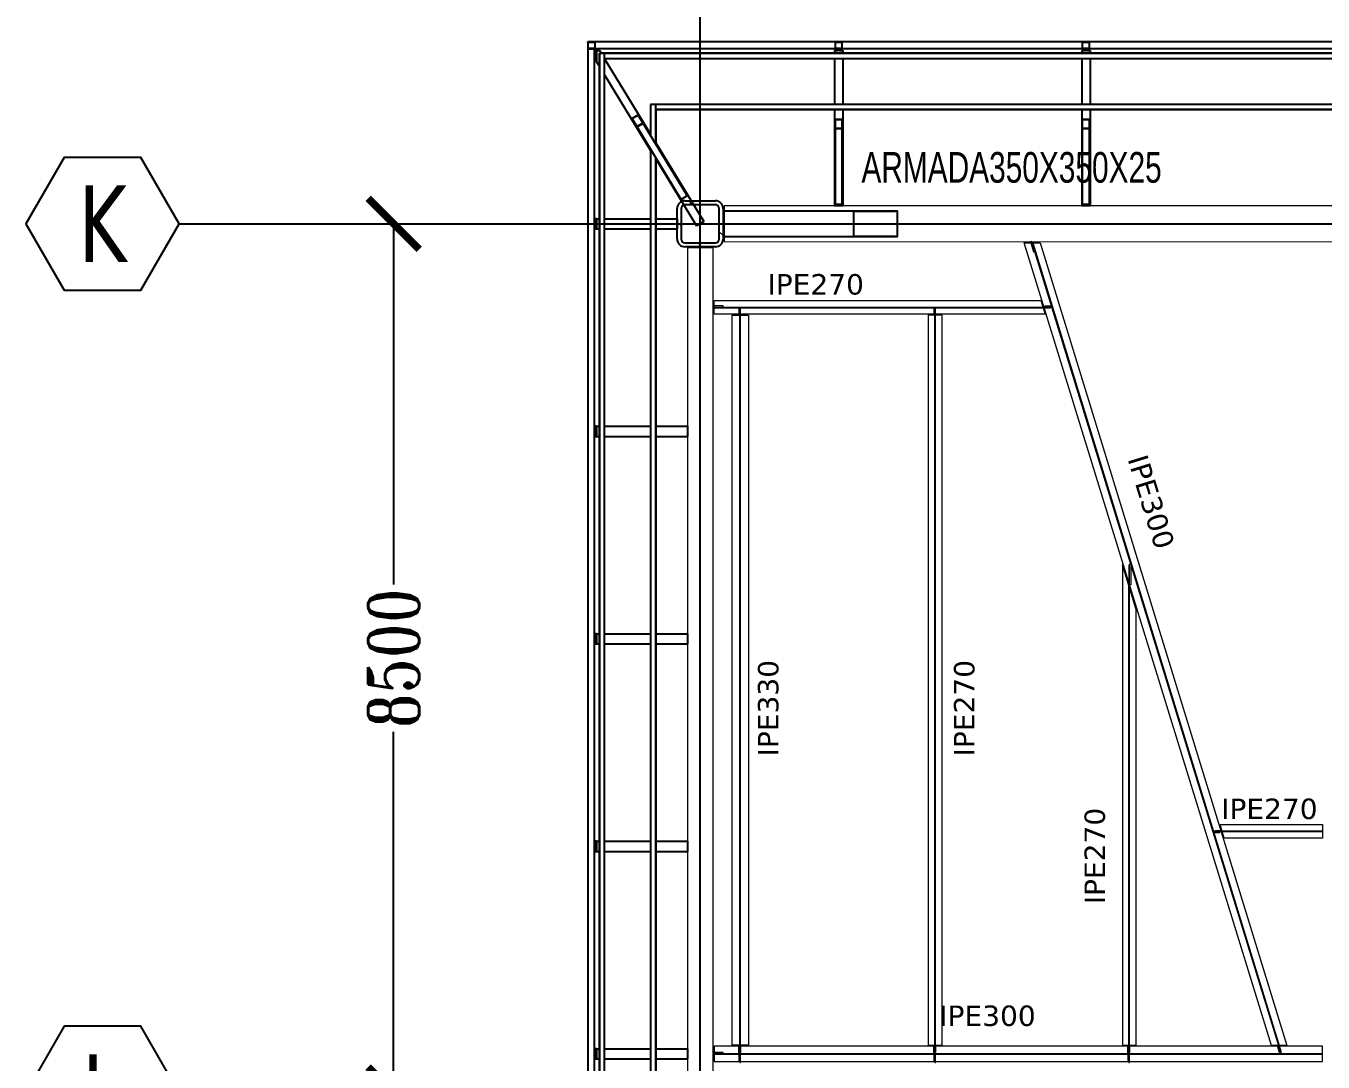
# Model space of a CAD drawing. Header units: millimetres. Extents: x -1702 to 79495, y -21906 to 33736.
# Drawn here: x -1702 to 10993, y 17300 to 27435 of the extents above; entities that cross this region are included whole.
import ezdxf
from ezdxf.enums import TextEntityAlignment as Align

# ---------------------------------------------------------------- set-up
doc = ezdxf.new("R2010")
doc.units = ezdxf.units.MM
doc.header["$LTSCALE"] = 0.9
for name, color, linetype, lineweight in [('0-1', 7, 'Continuous', 5), ('A_ALMA', 8, 'Continuous', 5), ('E_COLUMNAS-1', 254, 'Continuous', 25), ('E_COLUMNAS-2', 1, 'Continuous', 9), ('E_COLUMNAS-3', 1, 'Continuous', 35), ('E_COLUMNAS-4', 1, 'Continuous', 25), ('E_TEXTO', 3, 'Continuous', 9), ('E_VIGAS', 8, 'Continuous', 9), ('E_VIGAS-1', 5, 'Continuous', 25), ('E_VIGAS-2', 10, 'Continuous', 25), ('E_VIGAS-3', 5, 'Continuous', 25), ('HCB-VIGAS', 4, 'Continuous', 15), ('S-COLS-HDLN-1', 52, 'Continuous', 9), ('VIGAS_HCB', 4, 'Continuous', 15)]:
    doc.layers.add(name, color=color, linetype=linetype, lineweight=lineweight)
for name, color, linetype in [('COTAS', 8, 'Continuous'), ('HCB-EJES', 1, 'Continuous'), ('HCB-ROTULOS', 2, 'Continuous')]:
    doc.layers.add(name, color=color, linetype=linetype)
doc.styles.add('Arial Narrow', font='', dxfattribs={"width": 0.85, "height": 0.3})
doc.styles.add('ROMANT', font='romant.shx', dxfattribs={"width": 0.8})
doc.styles.add('VERDANA', font='verdana.ttf')
doc.styles.get('Arial Narrow').set_extended_font_data('Arial Narrow')
doc.dimstyles.new('1.125', dxfattribs={"dimscale": 0, "dimtxt": 500, "dimasz": 500, "dimexe": 4, "dimexo": 4, "dimgap": 15, "dimtad": 0, "dimdec": 0, "dimzin": 4, "dimdsep": 46, "dimtxsty": 'ROMANT', "dimblk": 'ARCHTICK', "dimcen": -10, "dimclrd": 256, "dimclrt": 3, "dimadec": 0, "dimazin": 0, "dimtfac": 1, "dimtdec": 0, "dimtix": 1, "dimtmove": 0, "dimatfit": 0, "dimldrblk": 'OBLIQUE', "dimfxl": 0.05, "dimtolj": 1, "dimtzin": 0, "dimarcsym": 0})
pattern_1 = [(45, (0, 0), (-0.3768879, 0.3768879), []), (45, (0, 0.571), (-0.3768879, 0.3768879), [])]

# ---------------------------------------------------------------- blocks, each defined once
blk = doc.blocks.new('EST_SFM_VIGA-METALICA-SECCION-C - EST_SFM_VIGA-METALICA-UPN160-1604346-_42_00m_N_E_-NIVEL-11 DOC')
at = {"layer": 'E_VIGAS-1'}
for p, q in [((-35.18, 0.012), (-35.18, 0.018)), ((-35.174, 0.018), (-35.18, 0.018)), ((-32.755, 0.018), (-35.116, 0.018)), ((-30.335, 0.018), (-32.697, 0.018)), ((30.11, 0.018), (-30.277, 0.018)), ((-35.178, -0.047), (-35.112, -0.047)), ((-35.11, -0.047), (-32.761, -0.047)), ((-32.76, -0.047), (-32.693, -0.047)), ((-32.692, -0.047), (-30.341, -0.047)), ((-30.34, -0.047), (-30.273, -0.047)), ((-30.272, -0.047), (30.104, -0.047))]:
    blk.add_line(p, q, dxfattribs=at)
blk = doc.blocks.new('EST_SFM_VIGA-METALICA-SECCION-C - EST_SFM_VIGA-METALICA-UPN160-1602621-_42_00m_N_E_-NIVEL-11 DOC')
at = {"layer": 'E_VIGAS-1'}
for p, q in [((-14.46, -0.016), (-14.46, 0.047)), ((-14.457, 0.047), (-14.46, 0.047)), ((14.466, 0.047), (-14.455, 0.047)), ((-14.46, -0.018), (14.471, -0.018))]:
    blk.add_line(p, q, dxfattribs=at)
blk = doc.blocks.new('EST_SFM_VIGA-METALICA-SECCION-C - EST_SFM_VIGA-METALICA-UPN100-1529610-_42_00m_N_E_-NIVEL-11 DOC')
at = {"layer": 'E_VIGAS-2'}
for p, q in [((-14.442, -0.018), (-14.442, 0.032)), ((14.393, 0.032), (-14.441, 0.032)), ((-14.442, -0.018), (14.393, -0.018))]:
    blk.add_line(p, q, dxfattribs=at)
blk = doc.blocks.new('EST_SFM_VIGA-METALICA-SECCION-C - EST_SFM_VIGA-METALICA-UPN100-1529678-_42_00m_N_E_-NIVEL-11 DOC')
at = {"layer": 'E_VIGAS-2'}
for p, q in [((-13.943, -0.032), (-13.943, 0.018)), ((-13.556, 0.018), (-13.943, 0.018)), ((13.374, 0.018), (-13.422, 0.018)), ((-13.942, -0.032), (-13.638, -0.032)), ((-13.504, -0.032), (13.456, -0.032))]:
    blk.add_line(p, q, dxfattribs=at)
blk = doc.blocks.new('EST_SFM_VIGA-METALICA-SECCION-C - EST_SFM_VIGA-METALICA-UPN100-1526554-_42_00m_N_E_-NIVEL-11 DOC')
at = {"layer": 'E_VIGAS-2'}
for p, q in [((-34.929, -0.032), (-34.929, 0.018)), ((34.942, 0.018), (-34.929, 0.018)), ((-34.929, -0.032), (34.942, -0.032))]:
    blk.add_line(p, q, dxfattribs=at)
blk = doc.blocks.new('EST_SFM_VIGA-METALICA-SECCION-C - EST_SFM_VIGA-METALICA-UPN100-1526616-_42_00m_N_E_-NIVEL-11 DOC')
at = {"layer": 'E_VIGAS-2'}
for p, q in [((-34.827, -0.018), (-34.827, 0.032)), ((34.044, 0.032), (-34.827, 0.032)), ((-34.827, -0.018), (34.044, -0.018))]:
    blk.add_line(p, q, dxfattribs=at)
blk = doc.blocks.new('EST_SCM_COLUMNA-METALICA-SECCION-CUADRADA - EST_SCM_COLUMNA-TUBULAR-CUADRADA_PTEØ_70x70 e_3mm-V1-_42_00m_N_E_-NIVEL-11 DOC')
at = {"layer": 'E_COLUMNAS-1'}
for p, q in [((-0.035, 0.029), (-0.035, -0.029)), ((-0.032, -0.029), (-0.032, 0.029)), ((0.029, 0.035), (-0.029, 0.035)), ((-0.029, 0.032), (0.029, 0.032)), ((0.032, 0.029), (0.032, -0.029)), ((0.035, -0.029), (0.035, 0.029)), ((0.029, -0.032), (-0.029, -0.032)), ((-0.029, -0.035), (0.029, -0.035))]:
    blk.add_line(p, q, dxfattribs=at)
for centre, radius, start, end in [((-0.029, 0.029), 0.006, 90, 180), ((-0.029, 0.029), 0.003, 90, 180), ((0.029, 0.029), 0.006, 360, 90), ((0.029, 0.029), 0.003, 0, 90), ((-0.029, -0.029), 0.006, 180, 270), ((-0.029, -0.029), 0.003, 180, 270), ((0.029, -0.029), 0.006, 270, 360), ((0.029, -0.029), 0.003, 270, 360), ((0.029, -0.029), 0.006, 280, 350), ((0.029, -0.029), 0.003, 300, 330)]:
    blk.add_arc(centre, radius, start, end, dxfattribs=at)
blk = doc.blocks.new('EST_SCM_COLUMNA-METALICA-SECCION-CUADRADA - EST_SCM_COLUMNA-TUBULAR-CUADRADA_PTEØ_70x70 e_3mm-V6-_42_00m_N_E_-NIVEL-11 DOC')
at = {"layer": 'E_COLUMNAS-2'}
h = blk.add_hatch(dxfattribs=at)
h.set_pattern_fill('FP_3', color=256, style=0, pattern_type=2)
h.set_pattern_definition([(135, (72.807, -167.908), (-0.15909903, -0.15909903), [])])
h.paths.add_polyline_path([(0.029, -0.035), (0.033, -0.033), (0.035, -0.029), (0.031, -0.031)])
h.paths.add_polyline_path([(-0.029, -0.035), (0.029, -0.035), (0.029, -0.032), (-0.029, -0.032)])
h.paths.add_polyline_path([(-0.029, -0.035), (-0.031, -0.031), (-0.035, -0.029), (-0.033, -0.033)])
h.paths.add_polyline_path([(-0.035, 0.029), (-0.031, 0.031), (-0.029, 0.035), (-0.033, 0.033)])
h.paths.add_polyline_path([(-0.032, -0.029), (-0.032, 0.029), (-0.035, 0.029), (-0.035, -0.029)])
h.paths.add_polyline_path([(0.035, 0.029), (0.033, 0.033), (0.029, 0.035), (0.031, 0.031)])
h.paths.add_polyline_path([(0.032, -0.029), (0.035, -0.029), (0.035, 0.029), (0.032, 0.029)])
h.paths.add_polyline_path([(-0.029, 0.032), (0.029, 0.032), (0.029, 0.035), (-0.029, 0.035)])
at = {"layer": 'E_COLUMNAS-1'}
for p, q in [((-0.035, 0.029), (-0.035, -0.029)), ((-0.032, -0.029), (-0.032, 0.029)), ((0.029, 0.035), (-0.029, 0.035)), ((-0.029, 0.032), (0.029, 0.032)), ((0.032, 0.029), (0.032, -0.029)), ((0.035, -0.029), (0.035, 0.029)), ((0.029, -0.032), (-0.029, -0.032)), ((-0.029, -0.035), (0.029, -0.035))]:
    blk.add_line(p, q, dxfattribs=at)
for centre, radius, start, end in [((-0.029, 0.029), 0.006, 90, 180), ((-0.029, 0.029), 0.003, 90, 180), ((0.029, 0.029), 0.006, 360, 90), ((0.029, 0.029), 0.003, 0, 90), ((-0.029, -0.029), 0.006, 180, 270), ((-0.029, -0.029), 0.006, 190, 270), ((-0.029, -0.029), 0.003, 180, 270), ((-0.029, -0.029), 0.003, 210, 270), ((0.029, -0.029), 0.006, 270, 360), ((0.029, -0.029), 0.003, 270, 360), ((0.029, -0.029), 0.006, 270, 350), ((0.029, -0.029), 0.003, 270, 330)]:
    blk.add_arc(centre, radius, start, end, dxfattribs=at)
blk = doc.blocks.new('EST_SCM_COLUMNA-METALICA-SECCION-CUADRADA - EST_SCM_COLUMNA-TUBULAR-CUADRADA_PTEØ_70x70 e_3mm-V7-_42_00m_N_E_-NIVEL-11 DOC')
at = {"layer": 'E_COLUMNAS-1'}
for p, q in [((-0.035, 0.029), (-0.035, -0.029)), ((-0.032, -0.029), (-0.032, 0.029)), ((0.029, 0.035), (-0.029, 0.035)), ((-0.029, 0.032), (0.029, 0.032)), ((0.032, 0.029), (0.032, -0.029)), ((0.035, -0.029), (0.035, 0.029)), ((0.029, -0.032), (-0.029, -0.032)), ((-0.029, -0.035), (0.029, -0.035))]:
    blk.add_line(p, q, dxfattribs=at)
for centre, radius, start, end in [((-0.029, 0.029), 0.006, 90, 180), ((-0.029, 0.029), 0.003, 90, 180), ((0.029, 0.029), 0.006, 360, 90), ((0.029, 0.029), 0.003, 0, 90), ((-0.029, -0.029), 0.006, 180, 270), ((-0.029, -0.029), 0.006, 190, 270), ((-0.029, -0.029), 0.003, 180, 270), ((-0.029, -0.029), 0.003, 210, 270), ((0.029, -0.029), 0.006, 270, 360), ((0.029, -0.029), 0.003, 270, 360), ((0.029, -0.029), 0.006, 270, 350), ((0.029, -0.029), 0.003, 270, 330)]:
    blk.add_arc(centre, radius, start, end, dxfattribs=at)
blk = doc.blocks.new('DCTIB_CNI_EST_MOD-1A-FAC_0001_rvt-1-_42_00m_N_E_-NIVEL-11 DOC')
at = {"layer": 'E_VIGAS'}
h = blk.add_hatch(dxfattribs=at)
h.set_pattern_fill('FP_2', color=256, style=0, pattern_type=2)
h.set_pattern_definition(pattern_1)
h.paths.add_polyline_path([(-72.775, 167.094), (-72.775, 167.096), (-72.839, 167.096), (-72.839, 167.094)])
h.paths.add_polyline_path([(-72.775, 167.182), (-72.775, 167.184), (-72.839, 167.184), (-72.839, 167.182)])
at = {"layer": 'E_VIGAS-1'}
h = blk.add_hatch(dxfattribs=at)
h.set_pattern_fill('FP_2', color=256, style=0, pattern_type=2)
h.set_pattern_definition(pattern_1)
h.paths.add_polyline_path([(-74.778, 167.111), (-74.723, 167.145), (-74.724, 167.146), (-74.779, 167.113)])
h.paths.add_polyline_path([(-74.782, 167.113), (-74.781, 167.114), (-74.828, 167.188)])
h.paths.add_polyline_path([(-74.724, 167.149), (-74.723, 167.15), (-74.747, 167.187)])
h.paths.add_polyline_path([(-74.826, 167.191), (-74.771, 167.224), (-74.772, 167.226), (-74.827, 167.193)])
for p, q in [((-75.181, 167.84), (-75.178, 167.835)), ((-75.178, 167.826), (-75.181, 167.831)), ((-75.176, 167.859), (-75.176, 167.853)), ((-75.176, 167.853), (-75.176, 167.859)), ((-75.176, 167.859), (-75.147, 167.859)), ((-75.174, 167.865), (-75.175, 167.864)), ((-75.147, 167.858), (-75.175, 167.858)), ((-75.175, 167.858), (-75.175, 167.747)), ((-75.172, 167.87), (-75.173, 167.868)), ((-75.171, 167.875), (-75.171, 167.873)), ((-75.155, 167.859), (-75.166, 167.878)), ((-75.147, 167.858), (-75.13, 167.83)), ((-72.848, 167.858), (-72.848, 167.859)), ((-72.848, 167.859), (-72.82, 167.859)), ((-72.766, 167.858), (-72.848, 167.858)), ((-72.848, 167.858), (-72.848, 167.83)), ((-72.81, 167.876), (-72.81, 167.878)), ((-72.81, 167.864), (-72.81, 167.873)), ((-72.81, 167.859), (-72.81, 167.864)), ((-72.805, 167.878), (-72.805, 167.876)), ((-72.805, 167.873), (-72.805, 167.864)), ((-72.805, 167.864), (-72.805, 167.859)), ((-72.794, 167.859), (-72.766, 167.859)), ((-72.766, 167.859), (-72.766, 167.858)), ((-72.766, 167.858), (-72.766, 167.83)), ((-70.428, 167.858), (-70.428, 167.859)), ((-70.428, 167.859), (-70.4, 167.859)), ((-70.346, 167.858), (-70.428, 167.858)), ((-70.428, 167.858), (-70.428, 167.83)), ((-70.39, 167.876), (-70.39, 167.878)), ((-70.39, 167.864), (-70.39, 167.873)), ((-70.39, 167.859), (-70.39, 167.864)), ((-70.385, 167.878), (-70.385, 167.876)), ((-70.385, 167.873), (-70.385, 167.864)), ((-70.385, 167.864), (-70.385, 167.859)), ((-70.374, 167.859), (-70.346, 167.859)), ((-70.346, 167.859), (-70.346, 167.858)), ((-70.346, 167.858), (-70.346, 167.83)), ((-75.195, 167.791), (-75.176, 167.76)), ((-75.176, 167.749), (-75.176, 167.802)), ((-75.175, 167.747), (-75.147, 167.701)), ((-75.097, 167.777), (-74.647, 167.038)), ((-72.848, 167.78), (-72.848, 167.33)), ((-72.766, 167.78), (-72.766, 167.33)), ((-70.428, 167.78), (-70.428, 167.33)), ((-70.346, 167.78), (-70.346, 167.33)), ((-75.097, 167.619), (-74.647, 166.88)), ((-74.828, 167.188), (-74.782, 167.113)), ((-74.772, 167.226), (-74.827, 167.193)), ((-74.826, 167.191), (-74.771, 167.224)), ((-74.826, 167.188), (-74.822, 167.181)), ((-74.781, 167.114), (-74.826, 167.188)), ((-74.765, 167.216), (-74.769, 167.223)), ((-74.769, 167.223), (-74.724, 167.149)), ((-74.723, 167.15), (-74.768, 167.224)), ((-72.848, 167.28), (-72.848, 166.337)), ((-72.775, 167.184), (-72.839, 167.184)), ((-72.766, 167.28), (-72.766, 166.337)), ((-70.428, 167.28), (-70.428, 166.337)), ((-70.355, 167.184), (-70.419, 167.184)), ((-70.346, 167.28), (-70.346, 166.337)), ((-74.782, 167.113), (-74.35, 166.404)), ((-74.781, 167.114), (-74.779, 167.111)), ((-74.724, 167.146), (-74.779, 167.113)), ((-74.778, 167.111), (-74.723, 167.145)), ((-74.722, 167.146), (-74.724, 167.149)), ((-74.29, 166.44), (-74.723, 167.15)), ((-72.842, 167.18), (-72.842, 167.098)), ((-72.842, 167.098), (-72.842, 166.357)), ((-72.841, 167.18), (-72.841, 167.172)), ((-72.841, 167.098), (-72.841, 167.18)), ((-72.841, 167.098), (-72.841, 167.094)), ((-72.839, 167.182), (-72.775, 167.182)), ((-72.775, 167.096), (-72.839, 167.096)), ((-72.839, 167.094), (-72.775, 167.094)), ((-72.774, 167.172), (-72.774, 167.18)), ((-72.774, 167.18), (-72.774, 167.098)), ((-72.774, 167.094), (-72.774, 167.098)), ((-72.772, 167.098), (-72.772, 167.18)), ((-72.772, 166.357), (-72.772, 167.098)), ((-70.422, 167.18), (-70.422, 167.098)), ((-70.422, 167.098), (-70.422, 166.357)), ((-70.421, 167.18), (-70.421, 167.172)), ((-70.421, 167.098), (-70.421, 167.18)), ((-70.421, 167.098), (-70.421, 167.094)), ((-70.419, 167.182), (-70.355, 167.182)), ((-70.355, 167.096), (-70.419, 167.096)), ((-70.419, 167.094), (-70.355, 167.094)), ((-70.354, 167.172), (-70.354, 167.18)), ((-70.354, 167.18), (-70.354, 167.098)), ((-70.354, 167.094), (-70.354, 167.098)), ((-70.352, 167.098), (-70.352, 167.18)), ((-70.352, 166.357), (-70.352, 167.098)), ((-74.597, 166.956), (-74.127, 166.184)), ((-74.597, 166.798), (-74.197, 166.141)), ((-74.346, 166.402), (-74.291, 166.435)), ((-72.766, 166.337), (-72.848, 166.337)), ((-72.839, 166.353), (-72.775, 166.353)), ((-70.346, 166.337), (-70.428, 166.337)), ((-70.419, 166.353), (-70.355, 166.353)), ((-75.177, 166.212), (-75.195, 166.212)), ((-75.177, 166.175), (-75.177, 166.212)), ((-75.177, 166.212), (-75.175, 166.212)), ((-75.175, 166.112), (-75.175, 166.212)), ((-75.175, 166.212), (-75.147, 166.212)), ((-75.175, 166.212), (-75.175, 166.112)), ((-75.097, 166.212), (-74.647, 166.212)), ((-74.597, 166.212), (-74.388, 166.212)), ((-74.388, 166.212), (-74.388, 166.112)), ((-74.127, 166.184), (-74.197, 166.141)), ((-75.195, 166.165), (-75.181, 166.165)), ((-75.181, 166.16), (-75.195, 166.16)), ((-75.195, 166.112), (-75.177, 166.112)), ((-75.181, 166.165), (-75.176, 166.165)), ((-75.181, 166.165), (-75.176, 166.165)), ((-75.177, 166.165), (-75.181, 166.165)), ((-75.176, 166.16), (-75.181, 166.16)), ((-75.181, 166.16), (-75.177, 166.16)), ((-75.176, 166.16), (-75.181, 166.16)), ((-75.177, 166.112), (-75.177, 166.15)), ((-75.175, 166.112), (-75.177, 166.112)), ((-75.175, 166.112), (-75.147, 166.112)), ((-75.097, 166.112), (-74.647, 166.112)), ((-74.597, 166.112), (-74.388, 166.112)), ((-75.177, 164.182), (-75.195, 164.182)), ((-75.177, 164.145), (-75.177, 164.182)), ((-75.177, 164.182), (-75.175, 164.182)), ((-75.175, 164.082), (-75.175, 164.182)), ((-75.175, 164.182), (-75.147, 164.182)), ((-75.175, 164.182), (-75.175, 164.082)), ((-75.097, 164.182), (-74.647, 164.182)), ((-74.597, 164.182), (-74.287, 164.182)), ((-74.287, 164.182), (-74.287, 164.082)), ((-75.195, 164.135), (-75.181, 164.135)), ((-75.181, 164.13), (-75.195, 164.13)), ((-75.195, 164.082), (-75.177, 164.082)), ((-75.181, 164.135), (-75.176, 164.135)), ((-75.181, 164.135), (-75.176, 164.135)), ((-75.177, 164.135), (-75.181, 164.135)), ((-75.176, 164.13), (-75.181, 164.13)), ((-75.181, 164.13), (-75.177, 164.13)), ((-75.176, 164.13), (-75.181, 164.13)), ((-75.177, 164.082), (-75.177, 164.12)), ((-75.175, 164.082), (-75.177, 164.082)), ((-75.175, 164.082), (-75.147, 164.082)), ((-75.097, 164.082), (-74.647, 164.082)), ((-74.597, 164.082), (-74.287, 164.082)), ((-75.177, 162.152), (-75.195, 162.152)), ((-75.177, 162.115), (-75.177, 162.152)), ((-75.177, 162.152), (-75.175, 162.152)), ((-75.175, 162.052), (-75.175, 162.152)), ((-75.175, 162.152), (-75.147, 162.152)), ((-75.175, 162.152), (-75.175, 162.052)), ((-75.036, 162.152), (-74.647, 162.152)), ((-74.597, 162.152), (-74.287, 162.152)), ((-74.287, 162.152), (-74.287, 162.052)), ((-75.195, 162.105), (-75.181, 162.105)), ((-75.181, 162.1), (-75.195, 162.1)), ((-75.195, 162.052), (-75.177, 162.052)), ((-75.181, 162.105), (-75.176, 162.105)), ((-75.181, 162.105), (-75.176, 162.105)), ((-75.177, 162.105), (-75.181, 162.105)), ((-75.176, 162.1), (-75.181, 162.1)), ((-75.181, 162.1), (-75.177, 162.1)), ((-75.176, 162.1), (-75.181, 162.1)), ((-75.177, 162.052), (-75.177, 162.09)), ((-75.175, 162.052), (-75.177, 162.052)), ((-75.175, 162.052), (-75.147, 162.052)), ((-75.035, 162.052), (-74.647, 162.052)), ((-74.597, 162.052), (-74.287, 162.052)), ((-75.177, 160.123), (-75.195, 160.123)), ((-75.177, 160.085), (-75.177, 160.123)), ((-75.177, 160.123), (-75.175, 160.123)), ((-75.175, 160.023), (-75.175, 160.123)), ((-75.175, 160.123), (-75.147, 160.123)), ((-75.175, 160.123), (-75.175, 160.023)), ((-75.097, 160.123), (-74.647, 160.123)), ((-74.597, 160.123), (-74.287, 160.123)), ((-74.287, 160.123), (-74.287, 160.023)), ((-75.195, 160.075), (-75.181, 160.075)), ((-75.181, 160.07), (-75.195, 160.07)), ((-75.195, 160.023), (-75.177, 160.023)), ((-75.181, 160.075), (-75.176, 160.075)), ((-75.181, 160.075), (-75.176, 160.075)), ((-75.177, 160.075), (-75.181, 160.075)), ((-75.176, 160.07), (-75.181, 160.07)), ((-75.181, 160.07), (-75.177, 160.07)), ((-75.176, 160.07), (-75.181, 160.07)), ((-75.177, 160.023), (-75.177, 160.06)), ((-75.175, 160.023), (-75.177, 160.023)), ((-75.175, 160.023), (-75.147, 160.023)), ((-75.097, 160.023), (-74.647, 160.023)), ((-74.597, 160.023), (-74.287, 160.023)), ((-75.177, 158.093), (-75.195, 158.093)), ((-75.195, 158.045), (-75.181, 158.045)), ((-75.181, 158.045), (-75.176, 158.045)), ((-75.181, 158.045), (-75.176, 158.045)), ((-75.177, 158.045), (-75.181, 158.045)), ((-75.177, 158.055), (-75.177, 158.093)), ((-75.177, 158.093), (-75.175, 158.093)), ((-75.175, 157.993), (-75.175, 158.093)), ((-75.175, 158.093), (-75.147, 158.093)), ((-75.175, 158.093), (-75.175, 157.993)), ((-75.097, 158.093), (-74.647, 158.093)), ((-74.597, 158.093), (-74.287, 158.093)), ((-74.287, 158.093), (-74.287, 157.993)), ((-75.181, 158.04), (-75.195, 158.04)), ((-75.195, 157.993), (-75.177, 157.993)), ((-75.176, 158.04), (-75.181, 158.04)), ((-75.181, 158.04), (-75.177, 158.04)), ((-75.176, 158.04), (-75.181, 158.04)), ((-75.177, 157.993), (-75.177, 158.03)), ((-75.175, 157.993), (-75.177, 157.993)), ((-75.175, 157.993), (-75.147, 157.993)), ((-75.097, 157.993), (-74.647, 157.993)), ((-74.597, 157.993), (-74.287, 157.993))]:
    blk.add_line(p, q, dxfattribs=at)
at = {"layer": 'E_VIGAS-1', "flags": 128}
for points in [[(-75.195, 167.863), (-75.191, 167.857), (-75.186, 167.848), (-75.181, 167.84)], [(-75.181, 167.831), (-75.186, 167.838), (-75.191, 167.847), (-75.195, 167.854)], [(-75.17, 167.878), (-75.171, 167.874), (-75.172, 167.869), (-75.175, 167.864), (-75.178, 167.861), (-75.182, 167.857), (-75.186, 167.855), (-75.19, 167.854)], [(-75.147, 167.859), (-75.147, 167.858), (-75.147, 167.858)], [(-75.175, 167.747), (-75.176, 167.747), (-75.176, 167.749)], [(-74.827, 167.193), (-74.828, 167.192), (-74.828, 167.192), (-74.828, 167.191), (-74.828, 167.19), (-74.828, 167.189), (-74.828, 167.188), (-74.828, 167.188)], [(-74.826, 167.188), (-74.826, 167.189), (-74.827, 167.189), (-74.827, 167.19), (-74.827, 167.19), (-74.826, 167.19), (-74.826, 167.191), (-74.826, 167.191)], [(-74.768, 167.224), (-74.768, 167.225), (-74.769, 167.225), (-74.77, 167.226), (-74.77, 167.226), (-74.771, 167.226), (-74.772, 167.226), (-74.772, 167.226)], [(-74.771, 167.224), (-74.771, 167.224), (-74.771, 167.224), (-74.771, 167.224), (-74.77, 167.224), (-74.77, 167.224), (-74.77, 167.224), (-74.769, 167.224), (-74.769, 167.223)], [(-72.839, 167.184), (-72.84, 167.184), (-72.84, 167.184), (-72.841, 167.183), (-72.841, 167.183), (-72.842, 167.182), (-72.842, 167.181), (-72.842, 167.18)], [(-72.772, 167.18), (-72.772, 167.181), (-72.772, 167.182), (-72.773, 167.183), (-72.773, 167.183), (-72.774, 167.184), (-72.774, 167.184), (-72.775, 167.184)], [(-70.419, 167.184), (-70.42, 167.184), (-70.42, 167.184), (-70.421, 167.183), (-70.421, 167.183), (-70.422, 167.182), (-70.422, 167.181), (-70.422, 167.18)], [(-70.352, 167.18), (-70.352, 167.181), (-70.352, 167.182), (-70.353, 167.183), (-70.353, 167.183), (-70.354, 167.184), (-70.354, 167.184), (-70.355, 167.184)], [(-74.782, 167.113), (-74.782, 167.113), (-74.781, 167.112), (-74.78, 167.112), (-74.78, 167.111), (-74.779, 167.111), (-74.778, 167.111), (-74.778, 167.111)], [(-74.779, 167.113), (-74.779, 167.113), (-74.779, 167.113), (-74.78, 167.113), (-74.78, 167.113), (-74.78, 167.113), (-74.781, 167.114), (-74.781, 167.114)], [(-74.724, 167.149), (-74.724, 167.149), (-74.724, 167.148), (-74.723, 167.148), (-74.724, 167.147), (-74.724, 167.147), (-74.724, 167.147), (-74.724, 167.146)], [(-74.723, 167.145), (-74.722, 167.145), (-74.722, 167.146), (-74.722, 167.146), (-74.722, 167.147), (-74.722, 167.148), (-74.722, 167.149), (-74.723, 167.15)], [(-72.842, 167.098), (-72.842, 167.097), (-72.842, 167.096), (-72.841, 167.095), (-72.841, 167.095), (-72.84, 167.094), (-72.84, 167.094), (-72.839, 167.094)], [(-72.841, 167.18), (-72.841, 167.181), (-72.84, 167.181), (-72.84, 167.182), (-72.84, 167.182), (-72.84, 167.182), (-72.839, 167.182), (-72.839, 167.182)], [(-72.839, 167.096), (-72.839, 167.096), (-72.84, 167.096), (-72.84, 167.096), (-72.84, 167.096), (-72.84, 167.097), (-72.841, 167.097), (-72.841, 167.098)], [(-72.775, 167.182), (-72.775, 167.182), (-72.774, 167.182), (-72.774, 167.182), (-72.774, 167.182), (-72.774, 167.181), (-72.774, 167.181), (-72.774, 167.18)], [(-72.775, 167.094), (-72.774, 167.094), (-72.774, 167.094), (-72.773, 167.095), (-72.773, 167.095), (-72.772, 167.096), (-72.772, 167.097), (-72.772, 167.098)], [(-72.774, 167.098), (-72.774, 167.097), (-72.774, 167.097), (-72.774, 167.096), (-72.774, 167.096), (-72.774, 167.096), (-72.775, 167.096), (-72.775, 167.096)], [(-70.422, 167.098), (-70.422, 167.097), (-70.422, 167.096), (-70.421, 167.095), (-70.421, 167.095), (-70.42, 167.094), (-70.42, 167.094), (-70.419, 167.094)], [(-70.421, 167.18), (-70.421, 167.181), (-70.42, 167.181), (-70.42, 167.182), (-70.42, 167.182), (-70.42, 167.182), (-70.419, 167.182), (-70.419, 167.182)], [(-70.419, 167.096), (-70.419, 167.096), (-70.42, 167.096), (-70.42, 167.096), (-70.42, 167.096), (-70.42, 167.097), (-70.421, 167.097), (-70.421, 167.098)], [(-70.355, 167.182), (-70.355, 167.182), (-70.354, 167.182), (-70.354, 167.182), (-70.354, 167.182), (-70.354, 167.181), (-70.354, 167.181), (-70.354, 167.18)], [(-70.355, 167.094), (-70.354, 167.094), (-70.354, 167.094), (-70.353, 167.095), (-70.353, 167.095), (-70.352, 167.096), (-70.352, 167.097), (-70.352, 167.098)], [(-70.354, 167.098), (-70.354, 167.097), (-70.354, 167.097), (-70.354, 167.096), (-70.354, 167.096), (-70.354, 167.096), (-70.355, 167.096), (-70.355, 167.096)], [(-74.29, 166.44), (-74.29, 166.44), (-74.29, 166.439), (-74.29, 166.438), (-74.29, 166.437), (-74.29, 166.436), (-74.29, 166.436), (-74.291, 166.435)], [(-74.346, 166.402), (-74.346, 166.402), (-74.347, 166.402), (-74.348, 166.402), (-74.348, 166.402), (-74.349, 166.403), (-74.35, 166.403), (-74.35, 166.404)], [(-72.842, 166.357), (-72.842, 166.356), (-72.842, 166.355), (-72.841, 166.355), (-72.841, 166.354), (-72.84, 166.354), (-72.84, 166.353), (-72.839, 166.353)], [(-72.775, 166.353), (-72.774, 166.353), (-72.774, 166.354), (-72.773, 166.354), (-72.773, 166.355), (-72.772, 166.355), (-72.772, 166.356), (-72.772, 166.357)], [(-70.422, 166.357), (-70.422, 166.356), (-70.422, 166.355), (-70.421, 166.355), (-70.421, 166.354), (-70.42, 166.354), (-70.42, 166.353), (-70.419, 166.353)], [(-70.355, 166.353), (-70.354, 166.353), (-70.354, 166.354), (-70.353, 166.354), (-70.353, 166.355), (-70.352, 166.355), (-70.352, 166.356), (-70.352, 166.357)]]:
    blk.add_lwpolyline(points, dxfattribs=at)
at = {"layer": 'E_VIGAS-1'}
for centre, radius, start, end in [((-75.196, 167.879), 0.006, 280, 350), ((-75.196, 167.879), 0.006, 280, 350), ((-75.196, 167.879), 0.003, 300, 330), ((-75.196, 167.879), 0.003, 300, 330), ((-72.836, 167.879), 0.006, 190, 270), ((-72.836, 167.879), 0.006, 190, 270), ((-72.836, 167.879), 0.003, 210, 270), ((-72.836, 167.879), 0.003, 210, 270), ((-72.778, 167.879), 0.006, 270, 350), ((-72.778, 167.879), 0.006, 270, 350), ((-72.778, 167.879), 0.003, 270, 330), ((-72.778, 167.879), 0.003, 270, 330), ((-70.416, 167.879), 0.006, 190, 270), ((-70.416, 167.879), 0.006, 190, 270), ((-70.416, 167.879), 0.003, 210, 270), ((-70.416, 167.879), 0.003, 210, 270), ((-70.358, 167.879), 0.006, 270, 350), ((-70.358, 167.879), 0.006, 270, 350), ((-70.358, 167.879), 0.003, 270, 330), ((-70.358, 167.879), 0.003, 270, 330)]:
    blk.add_arc(centre, radius, start, end, dxfattribs=at)
for points, knots in [([(-75.181, 167.84), (-75.181, 167.84), (-75.181, 167.839), (-75.18, 167.839), (-75.18, 167.838), (-75.179, 167.838), (-75.179, 167.838), (-75.179, 167.838), (-75.178, 167.838), (-75.178, 167.838), (-75.178, 167.839), (-75.178, 167.839), (-75.177, 167.84), (-75.177, 167.84), (-75.177, 167.84), (-75.177, 167.84), (-75.177, 167.84), (-75.177, 167.841), (-75.177, 167.841), (-75.177, 167.842), (-75.177, 167.842), (-75.177, 167.843), (-75.177, 167.843), (-75.177, 167.843), (-75.177, 167.843), (-75.177, 167.844), (-75.177, 167.844), (-75.177, 167.845), (-75.176, 167.846), (-75.176, 167.847), (-75.176, 167.848), (-75.176, 167.85), (-75.176, 167.852), (-75.176, 167.853)], [0, 0, 0, 0, 0.071429, 0.142857, 0.160714, 0.178571, 0.214286, 0.25, 0.285714, 0.321429, 0.357143, 0.392857, 0.410714, 0.419643, 0.428571, 0.4375, 0.446429, 0.464286, 0.5, 0.535714, 0.553571, 0.5625, 0.571429, 0.580357, 0.589286, 0.607143, 0.642857, 0.678571, 0.714286, 0.75, 0.785714, 0.857143, 1, 1, 1, 1]), ([(-75.178, 167.838), (-75.178, 167.838), (-75.179, 167.838), (-75.179, 167.838), (-75.179, 167.838), (-75.18, 167.838), (-75.18, 167.839), (-75.181, 167.839), (-75.181, 167.84), (-75.181, 167.84)], [0.7142857, 0.7142857, 0.7142857, 0.7142857, 0.75, 0.7857143, 0.8214286, 0.8392857, 0.8571429, 0.9285714, 1, 1, 1, 1]), ([(-75.176, 167.802), (-75.176, 167.803), (-75.176, 167.807), (-75.177, 167.811), (-75.177, 167.815), (-75.178, 167.821), (-75.179, 167.826), (-75.181, 167.83), (-75.181, 167.831)], [0, 0, 0, 0, 0.142857, 0.285714, 0.428571, 0.571429, 0.857143, 1, 1, 1, 1]), ([(-75.176, 167.853), (-75.176, 167.852), (-75.176, 167.85), (-75.176, 167.848), (-75.176, 167.847), (-75.176, 167.846), (-75.177, 167.845), (-75.177, 167.844), (-75.177, 167.844), (-75.177, 167.843), (-75.177, 167.843), (-75.177, 167.843), (-75.177, 167.843)], [0, 0, 0, 0, 0.1428571, 0.2142857, 0.25, 0.2857143, 0.3214286, 0.3571429, 0.3928571, 0.4107143, 0.4196429, 0.4285714, 0.4285714, 0.4285714, 0.4285714]), ([(-72.82, 167.859), (-72.819, 167.859), (-72.818, 167.859), (-72.815, 167.859), (-72.813, 167.86), (-72.811, 167.86), (-72.81, 167.862), (-72.81, 167.863), (-72.81, 167.864)], [0, 0, 0, 0, 0.142857, 0.285714, 0.428571, 0.571429, 0.785714, 1, 1, 1, 1]), ([(-72.81, 167.864), (-72.81, 167.863), (-72.81, 167.862), (-72.812, 167.86), (-72.813, 167.86), (-72.815, 167.859), (-72.816, 167.859), (-72.817, 167.859), (-72.819, 167.859), (-72.82, 167.859)], [0, 0, 0, 0, 0.285714, 0.428571, 0.571429, 0.678571, 0.732143, 0.785714, 1, 1, 1, 1]), ([(-72.794, 167.859), (-72.795, 167.859), (-72.796, 167.859), (-72.799, 167.859), (-72.801, 167.86), (-72.803, 167.86), (-72.804, 167.862), (-72.805, 167.863), (-72.805, 167.864)], [0, 0, 0, 0, 0.142857, 0.285714, 0.428571, 0.571429, 0.785714, 1, 1, 1, 1]), ([(-72.805, 167.864), (-72.805, 167.863), (-72.804, 167.862), (-72.803, 167.86), (-72.801, 167.86), (-72.8, 167.859), (-72.799, 167.859), (-72.797, 167.859), (-72.795, 167.859), (-72.794, 167.859)], [0, 0, 0, 0, 0.285714, 0.428571, 0.571429, 0.678571, 0.732143, 0.785714, 1, 1, 1, 1]), ([(-70.4, 167.859), (-70.399, 167.859), (-70.398, 167.859), (-70.395, 167.859), (-70.393, 167.86), (-70.391, 167.86), (-70.39, 167.862), (-70.39, 167.863), (-70.39, 167.864)], [0, 0, 0, 0, 0.142857, 0.285714, 0.428571, 0.571429, 0.785714, 1, 1, 1, 1]), ([(-70.39, 167.864), (-70.39, 167.863), (-70.39, 167.862), (-70.392, 167.86), (-70.393, 167.86), (-70.395, 167.859), (-70.396, 167.859), (-70.397, 167.859), (-70.399, 167.859), (-70.4, 167.859)], [0, 0, 0, 0, 0.285714, 0.428571, 0.571429, 0.678571, 0.732143, 0.785714, 1, 1, 1, 1]), ([(-70.374, 167.859), (-70.375, 167.859), (-70.376, 167.859), (-70.379, 167.859), (-70.381, 167.86), (-70.383, 167.86), (-70.384, 167.862), (-70.385, 167.863), (-70.385, 167.864)], [0, 0, 0, 0, 0.142857, 0.285714, 0.428571, 0.571429, 0.785714, 1, 1, 1, 1]), ([(-70.385, 167.864), (-70.385, 167.863), (-70.384, 167.862), (-70.383, 167.86), (-70.381, 167.86), (-70.38, 167.859), (-70.379, 167.859), (-70.377, 167.859), (-70.375, 167.859), (-70.374, 167.859)], [0, 0, 0, 0, 0.285714, 0.428571, 0.571429, 0.678571, 0.732143, 0.785714, 1, 1, 1, 1]), ([(-75.181, 166.165), (-75.181, 166.165), (-75.18, 166.165), (-75.179, 166.166), (-75.178, 166.167), (-75.177, 166.168), (-75.177, 166.17), (-75.177, 166.171), (-75.177, 166.172), (-75.177, 166.174), (-75.177, 166.175)], [0, 0, 0, 0, 0.142857, 0.285714, 0.428571, 0.571429, 0.678571, 0.732143, 0.785714, 1, 1, 1, 1]), ([(-75.177, 166.15), (-75.177, 166.151), (-75.177, 166.152), (-75.177, 166.154), (-75.177, 166.156), (-75.178, 166.158), (-75.179, 166.159), (-75.181, 166.16), (-75.181, 166.16)], [0, 0, 0, 0, 0.142857, 0.285714, 0.428571, 0.571429, 0.785714, 1, 1, 1, 1]), ([(-75.181, 164.135), (-75.181, 164.135), (-75.18, 164.135), (-75.179, 164.136), (-75.178, 164.137), (-75.177, 164.138), (-75.177, 164.14), (-75.177, 164.141), (-75.177, 164.142), (-75.177, 164.144), (-75.177, 164.145)], [0, 0, 0, 0, 0.142857, 0.285714, 0.428571, 0.571429, 0.678571, 0.732143, 0.785714, 1, 1, 1, 1]), ([(-75.177, 164.12), (-75.177, 164.121), (-75.177, 164.122), (-75.177, 164.124), (-75.177, 164.126), (-75.178, 164.128), (-75.179, 164.129), (-75.181, 164.13), (-75.181, 164.13)], [0, 0, 0, 0, 0.142857, 0.285714, 0.428571, 0.571429, 0.785714, 1, 1, 1, 1]), ([(-75.181, 162.105), (-75.181, 162.105), (-75.18, 162.105), (-75.179, 162.106), (-75.178, 162.107), (-75.177, 162.108), (-75.177, 162.11), (-75.177, 162.111), (-75.177, 162.112), (-75.177, 162.114), (-75.177, 162.115)], [0, 0, 0, 0, 0.142857, 0.285714, 0.428571, 0.571429, 0.678571, 0.732143, 0.785714, 1, 1, 1, 1]), ([(-75.177, 162.09), (-75.177, 162.091), (-75.177, 162.092), (-75.177, 162.094), (-75.177, 162.096), (-75.178, 162.098), (-75.179, 162.099), (-75.181, 162.1), (-75.181, 162.1)], [0, 0, 0, 0, 0.142857, 0.285714, 0.428571, 0.571429, 0.785714, 1, 1, 1, 1]), ([(-75.181, 160.075), (-75.181, 160.075), (-75.18, 160.075), (-75.179, 160.076), (-75.178, 160.077), (-75.177, 160.079), (-75.177, 160.08), (-75.177, 160.081), (-75.177, 160.082), (-75.177, 160.084), (-75.177, 160.085)], [0, 0, 0, 0, 0.142857, 0.285714, 0.428571, 0.571429, 0.678571, 0.732143, 0.785714, 1, 1, 1, 1]), ([(-75.177, 160.06), (-75.177, 160.061), (-75.177, 160.062), (-75.177, 160.064), (-75.177, 160.066), (-75.178, 160.068), (-75.179, 160.069), (-75.181, 160.07), (-75.181, 160.07)], [0, 0, 0, 0, 0.142857, 0.285714, 0.428571, 0.571429, 0.785714, 1, 1, 1, 1]), ([(-75.181, 158.045), (-75.181, 158.045), (-75.18, 158.045), (-75.179, 158.046), (-75.178, 158.047), (-75.177, 158.049), (-75.177, 158.05), (-75.177, 158.051), (-75.177, 158.053), (-75.177, 158.054), (-75.177, 158.055)], [0, 0, 0, 0, 0.142857, 0.285714, 0.428571, 0.571429, 0.678571, 0.732143, 0.785714, 1, 1, 1, 1]), ([(-75.177, 158.03), (-75.177, 158.031), (-75.177, 158.032), (-75.177, 158.035), (-75.177, 158.036), (-75.178, 158.038), (-75.179, 158.039), (-75.181, 158.04), (-75.181, 158.04)], [0, 0, 0, 0, 0.142857, 0.285714, 0.428571, 0.571429, 0.785714, 1, 1, 1, 1])]:
    blk.add_open_spline(points, degree=3, knots=knots, dxfattribs=at)
for points in [[(-75.181, 167.831), (-75.18, 167.829), (-75.179, 167.826), (-75.178, 167.824)], [(-75.175, 167.858), (-75.175, 167.858), (-75.176, 167.858), (-75.176, 167.859), (-75.176, 167.859)], [(-75.177, 167.815), (-75.177, 167.813), (-75.176, 167.809), (-75.176, 167.804), (-75.176, 167.802)]]:
    blk.add_open_spline(points, degree=3, dxfattribs=at)
at = {"layer": 'E_VIGAS-2'}
for p, q in [((-75.147, 167.83), (-5.177, 167.83)), ((-75.147, 138.995), (-75.147, 167.83)), ((-75.147, 167.83), (-75.147, 138.995)), ((-5.177, 167.83), (-75.147, 167.83)), ((-74.597, 167.28), (-74.597, 166.944)), ((-5.727, 167.28), (-74.597, 167.28)), ((-74.597, 167.28), (-5.727, 167.28)), ((-74.597, 166.944), (-74.597, 167.28)), ((-74.597, 166.81), (-74.597, 140.014)), ((-74.597, 140.014), (-74.597, 166.81)), ((-75.097, 162.152), (-75.037, 162.152)), ((-75.097, 162.052), (-75.036, 162.052))]:
    blk.add_line(p, q, dxfattribs=at)
at = {"layer": 'E_VIGAS-1'}
for name, p in [('EST_SFM_VIGA-METALICA-SECCION-C - EST_SFM_VIGA-METALICA-UPN160-1604346-_42_00m_N_E_-NIVEL-11 DOC', (-40.081, 167.925)), ('EST_SCM_COLUMNA-METALICA-SECCION-CUADRADA - EST_SCM_COLUMNA-TUBULAR-CUADRADA_PTEØ_70x70 e_3mm-V1-_42_00m_N_E_-NIVEL-11 DOC', (-75.225, 167.908)), ('EST_SCM_COLUMNA-METALICA-SECCION-CUADRADA - EST_SCM_COLUMNA-TUBULAR-CUADRADA_PTEØ_70x70 e_3mm-V6-_42_00m_N_E_-NIVEL-11 DOC', (-72.807, 167.908)), ('EST_SCM_COLUMNA-METALICA-SECCION-CUADRADA - EST_SCM_COLUMNA-TUBULAR-CUADRADA_PTEØ_70x70 e_3mm-V7-_42_00m_N_E_-NIVEL-11 DOC', (-70.387, 167.908))]:
    blk.add_blockref(name, p, dxfattribs=at)
at = {"layer": 'E_VIGAS-1', "rotation": 270}
blk.add_blockref('EST_SFM_VIGA-METALICA-SECCION-C - EST_SFM_VIGA-METALICA-UPN160-1602621-_42_00m_N_E_-NIVEL-11 DOC', (-75.242, 153.418), dxfattribs=at)
at = {"layer": 'E_VIGAS-2'}
for name, p, rotation in [('EST_SFM_VIGA-METALICA-SECCION-C - EST_SFM_VIGA-METALICA-UPN100-1529610-_42_00m_N_E_-NIVEL-11 DOC', (-75.13, 153.388), 269.9999999999999), ('EST_SFM_VIGA-METALICA-SECCION-C - EST_SFM_VIGA-METALICA-UPN100-1529678-_42_00m_N_E_-NIVEL-11 DOC', (-74.615, 153.388), 270.0000000000001)]:
    blk.add_blockref(name, p, dxfattribs=dict(at, rotation=rotation))
for name, p in [('EST_SFM_VIGA-METALICA-SECCION-C - EST_SFM_VIGA-METALICA-UPN100-1526554-_42_00m_N_E_-NIVEL-11 DOC', (-40.169, 167.812)), ('EST_SFM_VIGA-METALICA-SECCION-C - EST_SFM_VIGA-METALICA-UPN100-1526616-_42_00m_N_E_-NIVEL-11 DOC', (-39.77, 167.298))]:
    blk.add_blockref(name, p, dxfattribs=at)
blk = doc.blocks.new('EST_SCM_COLUMNA-METALICA-SECCION-CUADRADA - EST_SCM_COLUMNA-TUBULAR-CUADRADA_ARMADA_450X450X38-V24-_42_00m_N_E_-NIVEL-11 DOC')
at = {"layer": 'S-COLS-HDLN-1'}
h = blk.add_hatch(dxfattribs=at)
h.set_pattern_fill('FP_23', color=256, style=0, pattern_type=2)
h.set_pattern_definition([(135, (74.162, -166.162), (-0.15909903, -0.15909903), [])])
h.paths.add_polyline_path([(0.149, -0.225), (0.178, -0.219), (0.203, -0.203), (0.219, -0.178), (0.225, -0.149), (0.225, 0.149), (0.219, 0.178), (0.203, 0.203), (0.178, 0.219), (0.149, 0.225), (-0.151, 0.225), (-0.178, 0.219), (-0.203, 0.203), (-0.219, 0.178), (-0.225, 0.149), (-0.225, -0.149), (-0.219, -0.178), (-0.203, -0.203), (-0.178, -0.219), (-0.149, -0.225), (0.138, -0.225)])
h.paths.add_polyline_path([(0.138, -0.187), (-0.151, -0.186), (-0.168, -0.182), (-0.182, -0.168), (-0.187, -0.149), (-0.187, 0.149), (-0.182, 0.168), (-0.168, 0.182), (-0.149, 0.187), (0.149, 0.187), (0.168, 0.182), (0.182, 0.168), (0.187, 0.149), (0.187, -0.149), (0.182, -0.168), (0.168, -0.182), (0.149, -0.187)])
at = {"layer": 'E_COLUMNAS-4'}
for p, q in [((-0.225, -0.149), (-0.225, 0.149)), ((-0.187, 0.149), (-0.187, -0.149)), ((-0.149, 0.225), (0.149, 0.225)), ((0.149, 0.187), (-0.149, 0.187)), ((0.187, -0.149), (0.187, 0.149)), ((0.225, 0.149), (0.225, -0.149)), ((-0.149, -0.187), (0.149, -0.187)), ((0.149, -0.225), (-0.149, -0.225))]:
    blk.add_line(p, q, dxfattribs=at)
for centre, radius, start, end in [((-0.149, 0.149), 0.076, 90, 180), ((-0.149, 0.149), 0.038, 90, 180), ((0.149, 0.149), 0.076, 0, 90), ((0.149, 0.149), 0.038, 360, 90), ((-0.149, -0.149), 0.076, 180, 270), ((-0.149, -0.149), 0.038, 180, 270), ((0.149, -0.149), 0.038, 270, 360), ((0.149, -0.149), 0.076, 270, 0)]:
    blk.add_arc(centre, radius, start, end, dxfattribs=at)
blk = doc.blocks.new('_ArchTick')
at = {"color": 0, "linetype": 'ByBlock', "const_width": 0.15}
blk.add_lwpolyline([(-0.5, -0.5), (0.5, 0.5)], dxfattribs=at)
blk = doc.blocks.new('*D612')
at = {"layer": 'COTAS', "color": 0, "lineweight": -2, "transparency": 16777216}
for p, q in [((-198, 25500), (1901, 25500)), ((-198, 17000), (1901, 17000))]:
    blk.add_line(p, q, dxfattribs=at)
at = {"layer": 'COTAS', "lineweight": -2, "transparency": 16777216}
for p, q in [((1897, 25500), (1897, 21970)), ((1897, 17000), (1897, 20530))]:
    blk.add_line(p, q, dxfattribs=at)
at = {"layer": 'Defpoints', "color": 0, "transparency": 16777216}
for p in [(-202, 25500), (1897, 25500), (-202, 17000)]:
    blk.add_point(p, dxfattribs=at)
at = {"layer": 'COTAS', "lineweight": -2, "transparency": 16777216, "xscale": 500, "yscale": 500, "zscale": 500}
for p, rotation in [((1897, 25500), 90), ((1897, 17000), 270)]:
    blk.add_blockref('_ArchTick', p, dxfattribs=dict(at, rotation=rotation))
at = {"layer": 'COTAS', "color": 3, "transparency": 16777216, "insert": (1897, 21250), "char_height": 500, "attachment_point": 5, "rotation": 90, "style": 'ROMANT'}
blk.add_mtext('\\A1;8500', dxfattribs=at)
blk = doc.blocks.new('_Oblique')
at = {"color": 0, "linetype": 'ByBlock', "lineweight": -2}
blk.add_line((-0.5, -0.5), (0.5, 0.5), dxfattribs=at)

msp = doc.modelspace()

# ---------------------------------------------------------------- hatches: boundary and pattern name
at = {"layer": 'E_VIGAS'}
h = msp.add_hatch(dxfattribs=at)
h.set_pattern_fill('FP_2', color=256, scale=1000, style=0, pattern_type=2)
h.set_pattern_definition([(45, (79058.8, -140662.4), (-376.8879, 376.8879), []), (45, (79058.8, -140091.4), (-376.8879, 376.8879), [])])
h.paths.add_polyline_path([(6822, 25375), (6822, 25377), (6404.3, 25377), (6404.3, 25375), (6770.2, 25375)])
h.paths.add_polyline_path([(6829, 25379), (6829, 25621), (6825.5, 25621), (6825.5, 25379)])
h.paths.add_polyline_path([(6400.8, 25379), (6400.8, 25621), (6397.4, 25621), (6397.4, 25379)])
h.paths.add_polyline_path([(6481, 25623), (6822, 25623), (6822, 25625), (6404.3, 25625), (6404.3, 25623)])

# ---------------------------------------------------------------- linework, layer by layer
at = {"layer": 'A_ALMA'}
for p, q in [((8143.4, 25315.2), (10556.8, 17461.8)), ((8150.8, 25315.2), (10564.3, 17461.8)), ((5032.7, 24685.9), (8252.1, 24685.9)), ((5032.7, 24679.3), (8254.1, 24679.3)), ((5285.5, 17465.2), (5285.5, 24604.7)), ((5293, 17465.2), (5293, 24604.7)), ((7193.4, 17465.2), (7193.4, 24604.7)), ((7200, 17465.2), (7200, 24604.7)), ((9093.4, 17465.2), (9093.4, 21956.2)), ((9100, 17465.2), (9100, 21934.8)), ((10004.4, 19560.9), (10987.7, 19560.9)), ((10006.4, 19554.3), (10987.7, 19554.3)), ((5032.7, 17383.7), (10987.7, 17383.7)), ((5032.7, 17376.6), (10987.7, 17376.6))]:
    msp.add_line(p, q, dxfattribs=at)
at = {"layer": 'E_VIGAS'}
msp.add_lwpolyline([(4772.7, 235), (5022.7, 235), (5022.7, 25265), (4772.7, 25265)], close=True, dxfattribs=at)
at = {"layer": 'E_VIGAS-3'}
for p, q in [((6404.3, 25625), (5137.9, 25625)), ((6397.4, 25621), (6397.4, 25379)), ((6403.6, 25623), (6398.3, 25623)), ((6400.8, 25379), (6400.8, 25621)), ((6822, 25625), (6404.3, 25625)), ((6404.3, 25623), (6809.7, 25623)), ((6822, 25623), (6809.7, 25623)), ((6825.5, 25621), (6825.5, 25379)), ((6829, 25379), (6829, 25621)), ((5137.9, 25375), (6404.3, 25375)), ((6398.3, 25377), (6403.6, 25377)), ((6809.7, 25377), (6404.3, 25377)), ((6404.3, 25375), (6822, 25375)), ((6809.7, 25377), (6822, 25377))]:
    msp.add_line(p, q, dxfattribs=at)
at = {"layer": 'E_VIGAS-3', "flags": 128}
for points in [[(5137.9, 25625), (5136.5, 25624.9), (5135.3, 25624.7), (5134.1, 25624.3), (5133, 25623.8), (5132.2, 25623.2), (5131.5, 25622.5), (5131.1, 25621.8), (5131, 25621)], [(6403.6, 25625), (6402.9, 25624.9), (6401.7, 25624.7), (6400.5, 25624.3), (6399.4, 25623.8), (6398.6, 25623.2), (6397.9, 25622.5), (6397.5, 25621.8), (6397.4, 25621)], [(6400.8, 25621), (6400.9, 25621.4), (6401.1, 25621.8), (6401.4, 25622.1), (6401.9, 25622.4), (6402.4, 25622.7), (6403, 25622.8), (6403.6, 25623), (6404.3, 25623)], [(6829, 25621), (6828.8, 25621.8), (6828.4, 25622.5), (6827.8, 25623.2), (6826.9, 25623.8), (6825.9, 25624.3), (6824.7, 25624.7), (6823.4, 25624.9), (6822, 25625)], [(6822, 25623), (6822.7, 25623), (6823.4, 25622.8), (6824, 25622.7), (6824.5, 25622.4), (6824.9, 25622.1), (6825.2, 25621.8), (6825.4, 25621.4), (6825.5, 25621)], [(5131, 25379), (5131.1, 25378.2), (5131.5, 25377.5), (5132.2, 25376.8), (5133, 25376.2), (5134.1, 25375.7), (5135.3, 25375.3), (5136.5, 25375.1), (5137.9, 25375)], [(6397.4, 25379), (6397.5, 25378.2), (6397.9, 25377.5), (6398.6, 25376.8), (6399.4, 25376.2), (6400.5, 25375.7), (6401.7, 25375.3), (6402.9, 25375.1), (6403.6, 25375)], [(6404.3, 25377), (6403.6, 25377), (6403, 25377.2), (6402.4, 25377.3), (6401.9, 25377.6), (6401.4, 25377.9), (6401.1, 25378.2), (6400.9, 25378.6), (6400.8, 25379)], [(6822, 25375), (6823.4, 25375.1), (6824.7, 25375.3), (6825.9, 25375.7), (6826.9, 25376.2), (6827.8, 25376.8), (6828.4, 25377.5), (6828.8, 25378.2), (6829, 25379)], [(6825.5, 25379), (6825.4, 25378.6), (6825.2, 25378.2), (6824.9, 25377.9), (6824.5, 25377.6), (6824, 25377.3), (6823.4, 25377.2), (6822.7, 25377), (6822, 25377)]]:
    msp.add_lwpolyline(points, dxfattribs=at)
at = {"layer": 'HCB-EJES'}
for p, q in [((4896.7, -5780.2), (4896.7, 31280.5)), ((-201.6, 25500), (77995, 25500))]:
    msp.add_line(p, q, dxfattribs=at)
at = {"layer": 'HCB-ROTULOS'}
for points in [[(-1326.6, 24850.5), (-576.6, 24850.5), (-201.6, 25500), (-576.6, 26149.5), (-1326.6, 26149.5), (-1701.6, 25500)], [(-1326.6, 16350.5), (-576.6, 16350.5), (-201.6, 17000), (-576.6, 17649.5), (-1326.6, 17649.5), (-1701.6, 17000)]]:
    msp.add_lwpolyline(points, close=True, dxfattribs=at)
at = {"layer": 'HCB-VIGAS'}
for points in [[(8130.8, 25322.3), (8160.1, 25226.7), (8169.7, 25229.6), (8140.3, 25325.2)], [(5022.7, 24685.9), (5122.7, 24685.9), (5122.7, 24695.9), (5022.7, 24695.9)], [(5285.5, 24679.3), (5275.5, 24679.3), (5275.5, 24615.1), (5285.5, 24615.1)], [(5285.5, 24604.7), (5293, 24604.7), (5293, 24669.3), (5285.5, 24669.3)], [(7193.4, 24679.3), (7183.4, 24679.3), (7183.4, 24615.1), (7193.4, 24615.1)], [(7193.4, 24604.7), (7200, 24604.7), (7200, 24669.3), (7193.4, 24669.3)], [(8252.2, 24685.6), (8253.9, 24679.3), (8323.8, 24679.3), (8323.8, 24685.6)], [(8333.8, 24685.6), (8333.8, 24695.6), (8271.1, 24695.6), (8271.1, 24685.6)], [(9093.4, 21956.2), (9100, 21934.8), (9100, 22159.9), (9093.4, 22159.9)], [(9100, 22169.9), (9110, 22169.9), (9110, 21968.7), (9100, 21968.7)], [(9924.3, 19554.3), (9924.3, 19544.3), (9983.9, 19544.3), (9983.9, 19554.3)], [(10006.4, 19554.3), (10004.4, 19560.9), (9934.3, 19560.9), (9934.3, 19554.3)], [(5022.7, 17383.7), (5122.7, 17383.7), (5122.7, 17393.7), (5022.7, 17393.7)], [(5285.5, 17383.7), (5275.5, 17383.7), (5275.5, 17455.1), (5285.5, 17455.1)], [(5285.5, 17465.2), (5293, 17465.2), (5293, 17393.7), (5285.5, 17393.7)], [(7193.4, 17383.7), (7183.4, 17383.7), (7183.4, 17455.1), (7193.4, 17455.1)], [(7193.4, 17465.2), (7200, 17465.2), (7200, 17393.7), (7193.4, 17393.7)], [(9093.4, 17383.7), (9083.4, 17383.7), (9083.4, 17455.1), (9093.4, 17455.1)], [(9093.4, 17465.2), (9100, 17465.2), (9100, 17393.7), (9093.4, 17393.7)], [(10579.9, 17385), (10570.3, 17382.1), (10549.5, 17450.4), (10559.1, 17453.3)], [(10557.2, 17459.7), (10564, 17461.8), (10583.8, 17396.6), (10577, 17394.5)], [(5285.5, 17376.6), (5275.5, 17376.6), (5275.5, 17305.1), (5285.5, 17305.1)], [(5285.5, 17295.2), (5293, 17295.2), (5293, 17366.6), (5285.5, 17366.6)], [(7193.4, 17376.6), (7183.4, 17376.6), (7183.4, 17305.1), (7193.4, 17305.1)], [(7193.4, 17295.2), (7200, 17295.2), (7200, 17366.6), (7193.4, 17366.6)], [(9093.4, 17376.6), (9083.4, 17376.6), (9083.4, 17305.1), (9093.4, 17305.1)], [(9093.4, 17295.2), (9100, 17295.2), (9100, 17366.6), (9093.4, 17366.6)]]:
    msp.add_lwpolyline(points, close=True, dxfattribs=at)
at = {"layer": 'VIGAS_HCB'}
for points in [[(5132.7, 25325), (11197.7, 25325.4), (11197.7, 25675.4), (5132.7, 25675)], [(5032.7, 24750.1), (8232.3, 24750.1), (8273.9, 24615.1), (5032.7, 24615.1)], [(5369.3, 17465.2), (5209.3, 17465.2), (5209.3, 24604.7), (5369.3, 24604.7)], [(7129.2, 17465.2), (7264.2, 17465.2), (7264.2, 24604.7), (7129.2, 24604.7)], [(9029.2, 17465.2), (9164.2, 17465.2), (9164.2, 21726.5), (9029.2, 22164.5)], [(9984.7, 19625.1), (10987.7, 19625.1), (10987.7, 19490.1), (10026.2, 19490.1)], [(5032.7, 17305.1), (10987.7, 17305.1), (10987.7, 17455.1), (5032.7, 17455.1)]]:
    msp.add_lwpolyline(points, close=True, dxfattribs=at)
msp.add_lwpolyline([(8225.6, 25315.2), (10639, 17461.8), (10489, 17461.8), (8068.6, 25315.2), (8225.6, 25315.2)], dxfattribs=at)

# ---------------------------------------------------------------- block references
at = {"layer": '0-1', "xscale": 1000, "yscale": 1000, "zscale": 1000}
msp.add_blockref('DCTIB_CNI_EST_MOD-1A-FAC_0001_rvt-1-_42_00m_N_E_-NIVEL-11 DOC', (79058.8, -140662.4), dxfattribs=at)
at = {"layer": 'E_COLUMNAS-3', "xscale": 1000, "yscale": 1000, "zscale": 1000}
msp.add_blockref('EST_SCM_COLUMNA-METALICA-SECCION-CUADRADA - EST_SCM_COLUMNA-TUBULAR-CUADRADA_ARMADA_450X450X38-V24-_42_00m_N_E_-NIVEL-11 DOC', (4896.7, 25500), dxfattribs=at)

# ---------------------------------------------------------------- texts
at = {"layer": 'E_TEXTO', "attachment_point": 1}
for s, insert, char_height, width, style in [('ARMADA350X350X25', (6475.2, 26202.2), 300, 3669.524, 'Arial Narrow'), ('IPE270', (9996, 19877.3), 200, 1206.139, 'VERDANA'), ('IPE300', (7237.2, 17853), 200, 2045.495, 'VERDANA')]:
    msp.add_mtext(s, dxfattribs=dict(at, insert=insert, char_height=char_height, width=width, style=style))
at = {"layer": 'E_TEXTO', "char_height": 200, "attachment_point": 1, "style": 'VERDANA'}
for s, insert, width, rotation in [('IPE270', (5555.8, 25008), 1929.543, 0.0001), ('IPE300', (9268.7, 23260.5), 1206.139, 287.08294), ('IPE330', (5462.3, 20290.1), 1206.139, 90), ('IPE270', (7380.8, 20290.1), 1206.139, 90), ('IPE270', (8658.1, 18844), 1206.139, 90)]:
    msp.add_mtext(s, dxfattribs=dict(at, insert=insert, width=width, rotation=rotation))
at = {"layer": 'HCB-ROTULOS', "color": 4, "style": 'VERDANA', "width": 0.7}
for s, p in [('K', (-951.6, 25500)), ('L', (-951.6, 17000))]:
    msp.add_text(s, height=750, dxfattribs=at).set_placement(p, align=Align.MIDDLE_CENTER)

# ---------------------------------------------------------------- dimensions: what is measured, and where the dimension line sits
at = {"layer": 'COTAS'}
dim = msp.add_linear_dim(base=(1896.7, 25500), p1=(-201.6, 17000), p2=(-201.6, 25500), angle=270, dimstyle='1.125', override={"dimscale": 1}, dxfattribs=at)
dim.commit()
dim.dimension.update_dxf_attribs({"geometry": '*D612', "text_midpoint": (1896.7, 21250)})

doc.saveas('drawing.dxf')
